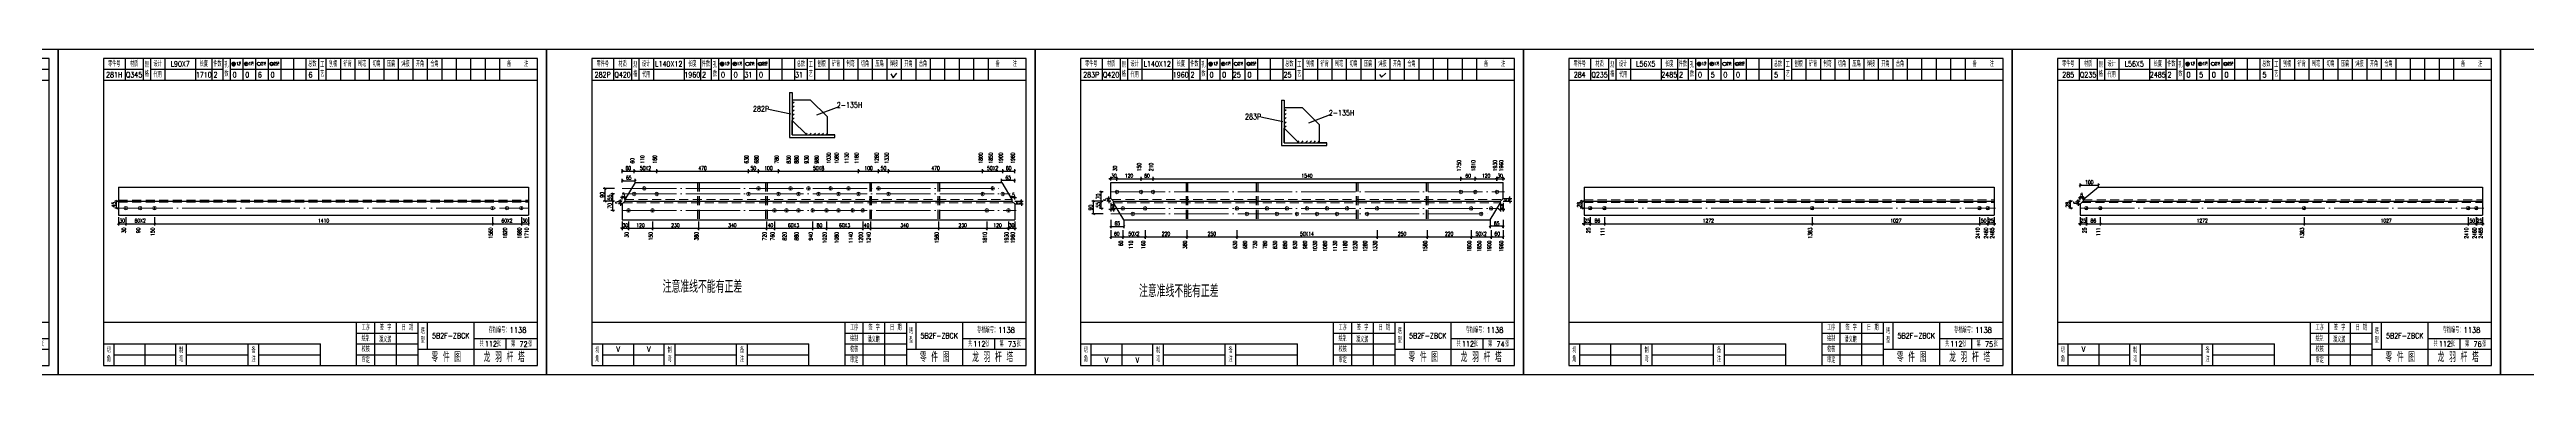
# Model space of a CAD drawing. Header units: millimetres. Extents: x 0 to 30240, y -10896 to -1348.
# Drawn here: x 19165 to 20534, y -2069 to -1889 of the extents above; entities that cross this region are included whole.
import ezdxf
from ezdxf.enums import TextEntityAlignment as Align

# ---------------------------------------------------------------- set-up
doc = ezdxf.new("R2010")
doc.units = ezdxf.units.MM
doc.header["$LTSCALE"] = 20
doc.header["$PDMODE"] = 1
doc.linetypes.add('DASHDOT2X', pattern=[1.75, 1.5, -0.125, 0, -0.125])
doc.linetypes.add('HIDDEN', pattern=[0.375, 0.25, -0.125])
for name, color, linetype, lineweight in [('1', 7, 'Continuous', 25), ('11', 3, 'Continuous', 13), ('2', 1, 'HIDDEN', 13), ('5', 1, 'Continuous', 13), ('7', 2, 'DASHDOT2X', 13)]:
    doc.layers.add(name, color=color, linetype=linetype, lineweight=lineweight)
doc.styles.get("Standard").update_dxf_attribs({"font": 'simplex', "width": 0.7, "bigfont": 'gbhzfs.shx'})
doc.styles.add('SYMBOL_TXT', font='txt.shx', dxfattribs={"width": 0.6})
doc.styles.add('TITLE_TXT', font='simplex.shx', dxfattribs={"width": 0.75, "height": 2.5, "bigfont": 'gbhzfs.shx'})
doc.dimstyles.get("Standard").update_dxf_attribs({"dimtxt": 2.1, "dimasz": 1, "dimexe": 1.05, "dimexo": 0, "dimgap": 0.63, "dimtad": 1, "dimzin": 0, "dimdsep": 46, "dimtxsty": 'standard', "dimblk": 'OBLIQUE', "dimblk1": 'OBLIQUE', "dimblk2": 'OBLIQUE', "dimcen": 0.09, "dimadec": 0, "dimazin": 0, "dimtfac": 1, "dimtdec": 1, "dimtix": 1, "dimtmove": 0, "dimatfit": 3, "dimfxl": 0, "dimtolj": 1, "dimtzin": 0, "dimarcsym": 0})
pattern_1 = [(0, (-3, 0), (0, 0.0125), [])]

# ---------------------------------------------------------------- blocks, each defined once
blk = doc.blocks.new('M12_HOLE')
h = blk.add_hatch()
h.set_pattern_fill('LINE', scale=0.1, style=0)
h.set_pattern_definition(pattern_1)
h.paths.add_polyline_path([(-5, 0, 1), (-1, 0, 1)])
at = {"color": 7}
blk.add_circle((-3, 0), 2, dxfattribs=at)
at = {"color": 7, "attachment_point": 1, "style": 'SYMBOL_TXT'}
for s, insert, char_height, width in [('13\\f??|b0|i0|c0|p54;.', (-0.1, 2.1), 3.5, 5.707), ('5', (3.7, 2.3), 1.8, 2.931)]:
    blk.add_mtext(s, dxfattribs=dict(at, insert=insert, char_height=char_height, width=width))
blk = doc.blocks.new('M16_HOLE')
h = blk.add_hatch()
h.set_pattern_fill('LINE', scale=0.1, style=0)
h.set_pattern_definition(pattern_1)
h.paths.add_polyline_path([(-1.6, 1.4, 0.668179), (-5, 0, 0.198912), (-4.4, -1.4)])
at = {"color": 7}
blk.add_circle((-3, 0), 2, dxfattribs=at)
at = {"color": 7, "attachment_point": 1, "style": 'SYMBOL_TXT'}
for s, insert, char_height, width in [('17.', (-0.4, 2.1), 3.5, 6.316), ('5', (3.6, 2.3), 1.8, 1.822)]:
    blk.add_mtext(s, dxfattribs=dict(at, insert=insert, char_height=char_height, width=width))
blk = doc.blocks.new('M20_HOLE')
at = {"color": 7}
blk.add_circle((-3, 0), 2, dxfattribs=at)
at = {"color": 7, "attachment_point": 1, "style": 'SYMBOL_TXT'}
for s, insert, char_height, width in [('21.', (-0.7, 2), 3.5, 6.074), ('5', (3.3, 2), 1.8, 1.458)]:
    blk.add_mtext(s, dxfattribs=dict(at, insert=insert, char_height=char_height, width=width))
blk = doc.blocks.new('M24_HOLE')
at = {"color": 7}
for radius in [2, 1.5]:
    blk.add_circle((-3, 0), radius, dxfattribs=at)
at = {"color": 7, "attachment_point": 1, "style": 'SYMBOL_TXT'}
for s, insert, char_height, width in [('25.', (-0.7, 2.1), 3.5, 2.429), ('5', (3.9, 2.3), 1.8, 1.944)]:
    blk.add_mtext(s, dxfattribs=dict(at, insert=insert, char_height=char_height, width=width))
blk = doc.blocks.new('JgCard')
for p, q in [((270, 180), (0, 180)), ((0, 180), (0, 0)), ((270, 0), (270, 180)), ((265, 175), (25, 175)), ((25, 175), (25, 5)), ((25, 169), (47, 169)), ((37, 175), (37, 163)), ((47, 175), (47, 163)), ((51, 175), (51, 163)), ((51, 169), (91, 169)), ((59, 175), (59, 163)), ((76, 175), (76, 163)), ((85, 175), (85, 163)), ((91, 175), (91, 163)), ((95, 175), (95, 163)), ((95, 169), (144, 169)), ((102, 175), (102, 163)), ((109, 175), (109, 163)), ((116, 175), (116, 163)), ((123, 175), (123, 163)), ((130, 175), (130, 163)), ((137, 175), (137, 163)), ((144, 175), (144, 163)), ((148, 175), (148, 163)), ((148, 169), (265, 169)), ((156, 175), (156, 163)), ((164, 175), (164, 163)), ((172, 175), (172, 163)), ((180, 175), (180, 163)), ((188, 175), (188, 163)), ((196, 175), (196, 163)), ((204, 175), (204, 163)), ((212, 175), (212, 163)), ((220, 175), (220, 163)), ((228, 175), (228, 163)), ((236, 175), (236, 163)), ((244, 175), (244, 163)), ((265, 5), (265, 175)), ((25, 163), (265, 163)), ((25, 29), (265, 29)), ((165, 5), (165, 29)), ((175, 5), (175, 29)), ((187, 5), (187, 29)), ((199, 5), (199, 29)), ((204, 29), (204, 14)), ((230, 5), (230, 29)), ((25, 17), (145, 17)), ((31, 5), (31, 17)), ((48, 17), (48, 5)), ((65, 5), (65, 17)), ((71, 5), (71, 17)), ((105, 5), (105, 17)), ((111, 5), (111, 17)), ((145, 5), (145, 17)), ((165, 23), (199, 23)), ((165, 17), (199, 17)), ((199, 14), (265, 14)), ((230, 20), (265, 20)), ((247.5, 20), (247.5, 14)), ((0, 0), (270, 0)), ((25, 5), (265, 5)), ((31, 11), (65, 11)), ((71, 11), (105, 11)), ((111, 11), (145, 11)), ((165, 11), (199, 11))]:
    blk.add_line(p, q)
blk.add_lwpolyline([(96, 172, -1), (98, 172, -1)], format="xyb", close=True)
blk.add_point((145, 96))
at = {"xscale": 0.5, "yscale": 0.5, "zscale": 0.5}
for name, p in [('M12_HOLE', (98.5, 172)), ('M16_HOLE', (105.5, 172)), ('M20_HOLE', (112.5, 172)), ('M24_HOLE', (119.5, 172))]:
    blk.add_blockref(name, p, dxfattribs=at)
at = {"style": 'TITLE_TXT', "width": 0.75}
for s, height, p in [('潘义鹏', 3, (177.4, 17.9)), ('存档编号：1138', 3.08, (238, 23.1)), ('龙 羽 杆 塔', 5, (235.2, 7))]:
    blk.add_text(s, height=height, dxfattribs=at).set_placement(p)
at = {"attachment_point": 5, "style": 'TITLE_TXT'}
for s, insert, char_height, width in [('零件号', (31, 172), 3, 15), ('材质', (42, 172), 3, 8), ('规格', (49, 169), 3, 4), ('设计', (55, 172), 3, 8), ('代用', (55, 166), 3, 8), ('长度', (80.5, 172), 3, 8), ('件数', (88, 172), 3, 6), ('孔数', (93, 169), 3, 4), ('总数', (140.5, 172), 3, 7), ('工\\P艺', (146, 169), 3, 4), ('刨根', (152, 172), 3, 8), ('铲背', (160, 172), 3, 8), ('制弯', (168, 172), 3, 8), ('切角', (176, 172), 3, 8), ('压扁', (184, 172), 3, 8), ('焊接', (192, 172), 3, 8), ('开角', (200, 172), 3, 8), ('合角', (208, 172), 3, 8), ('备    注', (254, 172), 3, 22), ('工序', (170, 26), 3, 10), ('签 字', (181, 26), 3, 12), ('日 期', (193, 26), 3, 12), ('切\\P角', (28, 11), 3, 6), ('制\\P弯', (68, 11), 3, 6), ('备\\P注', (108, 11), 3, 6), ('绘制', (170, 20), 3, 10), ('校核', (170, 14), 3, 10), ('塔\\P型', (201.5, 21.5), 3, 5), ('共    张', (238.8, 17), 3, 17.5), ('第    张', (256.2, 17), 3, 17.5), ('审定', (170, 8), 3, 10), ('零 件 图', (214.5, 9.5), 5, 31)]:
    blk.add_mtext(s, dxfattribs=dict(at, insert=insert, char_height=char_height, width=width))
blk = doc.blocks.new('M20')
for p, q in [((-0.5, 0), (0.5, 0)), ((0, -0.5), (0, 0.5))]:
    blk.add_line(p, q)
blk.add_circle((0, 0), 1)
blk = doc.blocks.new('_Oblique')
at = {"color": 0, "linetype": 'ByBlock', "lineweight": -2}
blk.add_line((-0.5, -0.5), (0.5, 0.5), dxfattribs=at)
blk = doc.blocks.new('*D1740')
at = {"layer": '11', "color": 0, "lineweight": -2}
for p, q in [((19481.8, -1984.3), (19481.8, -1989)), ((19485.2, -1984.3), (19485.2, -1989)), ((19481.8, -1988), (19480.8, -1988)), ((19481.8, -1988), (19485.2, -1988)), ((19485.2, -1988), (19486.2, -1988))]:
    blk.add_line(p, q, dxfattribs=at)
at = {"layer": 'Defpoints', "color": 0}
for p in [(19481.8, -1984.3), (19485.2, -1984.3), (19485.2, -1988)]:
    blk.add_point(p, dxfattribs=at)
at = {"layer": '11', "color": 0, "lineweight": -2}
blk.add_blockref('_Oblique', (19481.8, -1988), dxfattribs=at)
at = {"layer": '11', "color": 0, "lineweight": -2, "rotation": 180}
blk.add_blockref('_Oblique', (19485.2, -1988), dxfattribs=at)
at = {"layer": '11', "color": 0, "insert": (19483.5, -1986.3), "char_height": 2.1, "attachment_point": 5}
blk.add_mtext('\\A1;30', dxfattribs=at)
blk = doc.blocks.new('*D1752')
at = {"layer": '11', "color": 0, "lineweight": -2}
for p, q in [((19695.3, -1984.3), (19695.3, -1989)), ((19698.7, -1984.3), (19698.7, -1989)), ((19695.3, -1988), (19694.3, -1988)), ((19695.3, -1988), (19698.7, -1988)), ((19698.7, -1988), (19699.7, -1988))]:
    blk.add_line(p, q, dxfattribs=at)
at = {"layer": 'Defpoints', "color": 0}
for p in [(19695.3, -1984.3), (19698.7, -1984.3), (19698.7, -1988)]:
    blk.add_point(p, dxfattribs=at)
at = {"layer": '11', "color": 0, "lineweight": -2}
blk.add_blockref('_Oblique', (19695.3, -1988), dxfattribs=at)
at = {"layer": '11', "color": 0, "lineweight": -2, "rotation": 180}
blk.add_blockref('_Oblique', (19698.7, -1988), dxfattribs=at)
at = {"layer": '11', "color": 0, "insert": (19697, -1986.3), "char_height": 2.1, "attachment_point": 5}
blk.add_mtext('\\A1;30', dxfattribs=at)
blk = doc.blocks.new('*D1765')
at = {"layer": '11', "color": 0, "lineweight": -2}
for p, q in [((19481.8, -1971), (19480.8, -1971)), ((19481.8, -1972.1), (19481.8, -1970)), ((19481.8, -1971), (19483.3, -1971)), ((19483.3, -1972.1), (19483.3, -1970)), ((19483.3, -1971), (19484.3, -1971))]:
    blk.add_line(p, q, dxfattribs=at)
at = {"layer": 'Defpoints', "color": 0}
for p in [(19483.3, -1971), (19481.8, -1972.1), (19483.3, -1972.1)]:
    blk.add_point(p, dxfattribs=at)
at = {"layer": '11', "color": 0, "lineweight": -2}
blk.add_blockref('_Oblique', (19481.8, -1971), dxfattribs=at)
at = {"layer": '11', "color": 0, "lineweight": -2, "rotation": 180}
blk.add_blockref('_Oblique', (19483.3, -1971), dxfattribs=at)
at = {"layer": '11', "color": 0, "insert": (19482.5, -1969.4), "char_height": 2.1, "attachment_point": 5}
blk.add_mtext('\\A1;5', dxfattribs=at)
blk = doc.blocks.new('*D1766')
at = {"layer": '11', "color": 0, "lineweight": -2}
for p, q in [((19481.8, -1973), (19479.7, -1973)), ((19481.8, -1974.5), (19479.7, -1974.5)), ((19480.8, -1973), (19480.8, -1972)), ((19480.8, -1973), (19480.8, -1974.5)), ((19480.8, -1974.5), (19480.8, -1975.5))]:
    blk.add_line(p, q, dxfattribs=at)
at = {"layer": 'Defpoints', "color": 0}
for p in [(19480.8, -1974.5), (19481.8, -1973), (19481.8, -1974.5)]:
    blk.add_point(p, dxfattribs=at)
at = {"layer": '11', "color": 0, "lineweight": -2}
for p, rotation in [((19480.8, -1973), 270), ((19480.8, -1974.5), 90)]:
    blk.add_blockref('_Oblique', p, dxfattribs=dict(at, rotation=rotation))
at = {"layer": '11', "color": 0, "insert": (19479.1, -1973.7), "char_height": 2.1, "attachment_point": 5, "rotation": 90}
blk.add_mtext('\\A1;5', dxfattribs=at)
blk = doc.blocks.new('*D1767')
at = {"layer": '11', "color": 0, "lineweight": -2}
for p, q in [((19691.5, -1962.7), (19691.5, -1960.6)), ((19698.7, -1961.6), (19691.5, -1961.6)), ((19698.7, -1962.7), (19698.7, -1960.6))]:
    blk.add_line(p, q, dxfattribs=at)
at = {"layer": 'Defpoints', "color": 0}
for p in [(19691.5, -1961.6), (19691.5, -1962.7), (19698.7, -1962.7)]:
    blk.add_point(p, dxfattribs=at)
at = {"layer": '11', "color": 0, "lineweight": -2, "rotation": 180}
blk.add_blockref('_Oblique', (19691.5, -1961.6), dxfattribs=at)
at = {"layer": '11', "color": 0, "lineweight": -2}
blk.add_blockref('_Oblique', (19698.7, -1961.6), dxfattribs=at)
at = {"layer": '11', "color": 0, "insert": (19695.1, -1959.9), "char_height": 2.1, "attachment_point": 5}
blk.add_mtext('\\A1;65', dxfattribs=at)
blk = doc.blocks.new('*D1768')
at = {"layer": '11', "color": 0, "lineweight": -2}
for p, q in [((19697.2, -1971), (19696.2, -1971)), ((19697.2, -1972.1), (19697.2, -1970)), ((19698.7, -1971), (19697.2, -1971)), ((19698.7, -1972.1), (19698.7, -1970)), ((19698.7, -1971), (19699.7, -1971))]:
    blk.add_line(p, q, dxfattribs=at)
at = {"layer": 'Defpoints', "color": 0}
for p in [(19697.2, -1971), (19697.2, -1972.1), (19698.7, -1972.1)]:
    blk.add_point(p, dxfattribs=at)
at = {"layer": '11', "color": 0, "lineweight": -2}
blk.add_blockref('_Oblique', (19697.2, -1971), dxfattribs=at)
at = {"layer": '11', "color": 0, "lineweight": -2, "rotation": 180}
blk.add_blockref('_Oblique', (19698.7, -1971), dxfattribs=at)
at = {"layer": '11', "color": 0, "insert": (19698, -1969.4), "char_height": 2.1, "attachment_point": 5}
blk.add_mtext('\\A1;5', dxfattribs=at)
blk = doc.blocks.new('*D1769')
at = {"layer": '11', "color": 0, "lineweight": -2}
for p, q in [((19698.7, -1973), (19703.4, -1973)), ((19698.7, -1974.5), (19703.4, -1974.5)), ((19702.4, -1973), (19702.4, -1972)), ((19702.4, -1973), (19702.4, -1974.5)), ((19702.4, -1974.5), (19702.4, -1975.5))]:
    blk.add_line(p, q, dxfattribs=at)
at = {"layer": 'Defpoints', "color": 0}
for p in [(19698.7, -1973), (19698.7, -1974.5), (19702.4, -1974.5)]:
    blk.add_point(p, dxfattribs=at)
at = {"layer": '11', "color": 0, "lineweight": -2}
for p, rotation in [((19702.4, -1973), 270), ((19702.4, -1974.5), 90)]:
    blk.add_blockref('_Oblique', p, dxfattribs=dict(at, rotation=rotation))
at = {"layer": '11', "color": 0, "insert": (19700.7, -1973.7), "char_height": 2.1, "attachment_point": 5, "rotation": 90}
blk.add_mtext('\\A1;5', dxfattribs=at)
blk = doc.blocks.new('*D1782')
at = {"layer": '11', "color": 0, "lineweight": -2}
for p, q in [((19751.8, -1960.6), (19750.8, -1960.6)), ((19751.8, -1961.6), (19751.8, -1959.5)), ((19751.8, -1960.6), (19755.2, -1960.6)), ((19755.2, -1961.6), (19755.2, -1959.5)), ((19755.2, -1960.6), (19756.2, -1960.6))]:
    blk.add_line(p, q, dxfattribs=at)
at = {"layer": 'Defpoints', "color": 0}
for p in [(19751.8, -1961.6), (19755.2, -1960.6), (19755.2, -1961.6)]:
    blk.add_point(p, dxfattribs=at)
at = {"layer": '11', "color": 0, "lineweight": -2}
blk.add_blockref('_Oblique', (19751.8, -1960.6), dxfattribs=at)
at = {"layer": '11', "color": 0, "lineweight": -2, "rotation": 180}
blk.add_blockref('_Oblique', (19755.2, -1960.6), dxfattribs=at)
at = {"layer": '11', "color": 0, "insert": (19753.5, -1958.9), "char_height": 2.1, "attachment_point": 5}
blk.add_mtext('\\A1;30', dxfattribs=at)
blk = doc.blocks.new('*D1788')
at = {"layer": '11', "color": 0, "lineweight": -2}
for p, q in [((19965.3, -1960.6), (19964.3, -1960.6)), ((19965.3, -1961.6), (19965.3, -1959.5)), ((19965.3, -1960.6), (19968.7, -1960.6)), ((19968.7, -1961.6), (19968.7, -1959.5)), ((19968.7, -1960.6), (19969.7, -1960.6))]:
    blk.add_line(p, q, dxfattribs=at)
at = {"layer": 'Defpoints', "color": 0}
for p in [(19965.3, -1961.6), (19968.7, -1960.6), (19968.7, -1961.6)]:
    blk.add_point(p, dxfattribs=at)
at = {"layer": '11', "color": 0, "lineweight": -2}
blk.add_blockref('_Oblique', (19965.3, -1960.6), dxfattribs=at)
at = {"layer": '11', "color": 0, "lineweight": -2, "rotation": 180}
blk.add_blockref('_Oblique', (19968.7, -1960.6), dxfattribs=at)
at = {"layer": '11', "color": 0, "insert": (19967, -1958.9), "char_height": 2.1, "attachment_point": 5}
blk.add_mtext('\\A1;30', dxfattribs=at)
blk = doc.blocks.new('*D1790')
at = {"layer": '11', "color": 0, "lineweight": -2}
for p, q in [((19751.8, -1977.5), (19750.8, -1977.5)), ((19751.8, -1973.8), (19751.8, -1978.6)), ((19751.8, -1977.5), (19753.3, -1977.5)), ((19753.3, -1973.8), (19753.3, -1978.6)), ((19753.3, -1977.5), (19754.3, -1977.5))]:
    blk.add_line(p, q, dxfattribs=at)
at = {"layer": 'Defpoints', "color": 0}
for p in [(19751.8, -1973.8), (19753.3, -1973.8), (19753.3, -1977.5)]:
    blk.add_point(p, dxfattribs=at)
at = {"layer": '11', "color": 0, "lineweight": -2}
blk.add_blockref('_Oblique', (19751.8, -1977.5), dxfattribs=at)
at = {"layer": '11', "color": 0, "lineweight": -2, "rotation": 180}
blk.add_blockref('_Oblique', (19753.3, -1977.5), dxfattribs=at)
at = {"layer": '11', "color": 0, "insert": (19752.5, -1975.8), "char_height": 2.1, "attachment_point": 5}
blk.add_mtext('\\A1;5', dxfattribs=at)
blk = doc.blocks.new('*D1791')
at = {"layer": '11', "color": 0, "lineweight": -2}
for p, q in [((19750.8, -1971.4), (19750.8, -1970.4)), ((19751.8, -1971.4), (19749.7, -1971.4)), ((19751.8, -1973), (19749.7, -1973)), ((19750.8, -1973), (19750.8, -1971.4)), ((19750.8, -1973), (19750.8, -1974))]:
    blk.add_line(p, q, dxfattribs=at)
at = {"layer": 'Defpoints', "color": 0}
for p in [(19750.8, -1971.4), (19751.8, -1971.4), (19751.8, -1973)]:
    blk.add_point(p, dxfattribs=at)
at = {"layer": '11', "color": 0, "lineweight": -2}
for p, rotation in [((19750.8, -1971.4), 270), ((19750.8, -1973), 90)]:
    blk.add_blockref('_Oblique', p, dxfattribs=dict(at, rotation=rotation))
at = {"layer": '11', "color": 0, "insert": (19749.1, -1972.2), "char_height": 2.1, "attachment_point": 5, "rotation": 90}
blk.add_mtext('\\A1;5', dxfattribs=at)
blk = doc.blocks.new('*D1792')
at = {"layer": '11', "color": 0, "lineweight": -2}
for p, q in [((19961.5, -1983.3), (19961.5, -1988)), ((19968.7, -1983.3), (19968.7, -1988)), ((19968.7, -1986.9), (19961.5, -1986.9))]:
    blk.add_line(p, q, dxfattribs=at)
at = {"layer": 'Defpoints', "color": 0}
for p in [(19961.5, -1983.3), (19968.7, -1983.3), (19961.5, -1986.9)]:
    blk.add_point(p, dxfattribs=at)
at = {"layer": '11', "color": 0, "lineweight": -2, "rotation": 180}
blk.add_blockref('_Oblique', (19961.5, -1986.9), dxfattribs=at)
at = {"layer": '11', "color": 0, "lineweight": -2}
blk.add_blockref('_Oblique', (19968.7, -1986.9), dxfattribs=at)
at = {"layer": '11', "color": 0, "insert": (19965.1, -1985.3), "char_height": 2.1, "attachment_point": 5}
blk.add_mtext('\\A1;65', dxfattribs=at)
blk = doc.blocks.new('*D1793')
at = {"layer": '11', "color": 0, "lineweight": -2}
for p, q in [((19967.2, -1977.5), (19966.2, -1977.5)), ((19967.2, -1973.8), (19967.2, -1978.6)), ((19968.7, -1977.5), (19967.2, -1977.5)), ((19968.7, -1973.8), (19968.7, -1978.6)), ((19968.7, -1977.5), (19969.7, -1977.5))]:
    blk.add_line(p, q, dxfattribs=at)
at = {"layer": 'Defpoints', "color": 0}
for p in [(19967.2, -1973.8), (19967.2, -1977.5), (19968.7, -1973.8)]:
    blk.add_point(p, dxfattribs=at)
at = {"layer": '11', "color": 0, "lineweight": -2}
blk.add_blockref('_Oblique', (19967.2, -1977.5), dxfattribs=at)
at = {"layer": '11', "color": 0, "lineweight": -2, "rotation": 180}
blk.add_blockref('_Oblique', (19968.7, -1977.5), dxfattribs=at)
at = {"layer": '11', "color": 0, "insert": (19968, -1975.8), "char_height": 2.1, "attachment_point": 5}
blk.add_mtext('\\A1;5', dxfattribs=at)
blk = doc.blocks.new('*D1794')
at = {"layer": '11', "color": 0, "lineweight": -2}
for p, q in [((19972.4, -1971.4), (19972.4, -1970.4)), ((19968.7, -1971.4), (19973.4, -1971.4)), ((19968.7, -1973), (19973.4, -1973)), ((19972.4, -1973), (19972.4, -1971.4)), ((19972.4, -1973), (19972.4, -1974))]:
    blk.add_line(p, q, dxfattribs=at)
at = {"layer": 'Defpoints', "color": 0}
for p in [(19968.7, -1971.4), (19968.7, -1973), (19972.4, -1971.4)]:
    blk.add_point(p, dxfattribs=at)
at = {"layer": '11', "color": 0, "lineweight": -2}
for p, rotation in [((19972.4, -1971.4), 270), ((19972.4, -1973), 90)]:
    blk.add_blockref('_Oblique', p, dxfattribs=dict(at, rotation=rotation))
at = {"layer": '11', "color": 0, "insert": (19970.7, -1972.2), "char_height": 2.1, "attachment_point": 5, "rotation": 90}
blk.add_mtext('\\A1;5', dxfattribs=at)
blk = doc.blocks.new('M16')
for p, q in [((-0.7, -0.7), (0.7, 0.7)), ((-0.4, 0), (0.4, 0)), ((0, 0.4), (0, -0.4))]:
    blk.add_line(p, q)
blk.add_circle((0, 0), 1)
for radius in [0.8, 0.6, 0.4, 0.2]:
    blk.add_arc((0, 0), radius, 225, 45)
blk = doc.blocks.new('*D1798')
at = {"layer": '11', "color": 0, "lineweight": -2}
for p, q in [((20013.4, -1981.8), (20013.4, -1986.5)), ((20016.8, -1981.8), (20016.8, -1986.5)), ((20013.4, -1985.5), (20012.4, -1985.5)), ((20013.4, -1985.5), (20016.8, -1985.5)), ((20016.8, -1985.5), (20017.8, -1985.5))]:
    blk.add_line(p, q, dxfattribs=at)
at = {"layer": 'Defpoints', "color": 0}
for p in [(20013.4, -1981.8), (20016.8, -1981.8), (20016.8, -1985.5)]:
    blk.add_point(p, dxfattribs=at)
at = {"layer": '11', "color": 0, "lineweight": -2}
blk.add_blockref('_Oblique', (20013.4, -1985.5), dxfattribs=at)
at = {"layer": '11', "color": 0, "lineweight": -2, "rotation": 180}
blk.add_blockref('_Oblique', (20016.8, -1985.5), dxfattribs=at)
at = {"layer": '11', "color": 0, "insert": (20015.1, -1983.8), "char_height": 2.1, "attachment_point": 5}
blk.add_mtext('\\A1;25', dxfattribs=at)
blk = doc.blocks.new('*D1803')
at = {"layer": '11', "color": 0, "lineweight": -2}
for p, q in [((20236.6, -1981.8), (20236.6, -1986.5)), ((20240, -1981.8), (20240, -1986.5)), ((20236.6, -1985.5), (20235.6, -1985.5)), ((20236.6, -1985.5), (20240, -1985.5)), ((20240, -1985.5), (20241, -1985.5))]:
    blk.add_line(p, q, dxfattribs=at)
at = {"layer": 'Defpoints', "color": 0}
for p in [(20236.6, -1981.8), (20240, -1981.8), (20240, -1985.5)]:
    blk.add_point(p, dxfattribs=at)
at = {"layer": '11', "color": 0, "lineweight": -2}
blk.add_blockref('_Oblique', (20236.6, -1985.5), dxfattribs=at)
at = {"layer": '11', "color": 0, "lineweight": -2, "rotation": 180}
blk.add_blockref('_Oblique', (20240, -1985.5), dxfattribs=at)
at = {"layer": '11', "color": 0, "insert": (20238.3, -1983.8), "char_height": 2.1, "attachment_point": 5}
blk.add_mtext('\\A1;25', dxfattribs=at)
blk = doc.blocks.new('*D1805')
at = {"layer": '11', "color": 0, "lineweight": -2}
for p, q in [((20287.6, -1981.8), (20287.6, -1986.5)), ((20291, -1981.8), (20291, -1986.5)), ((20287.6, -1985.5), (20286.6, -1985.5)), ((20287.6, -1985.5), (20291, -1985.5)), ((20291, -1985.5), (20292, -1985.5))]:
    blk.add_line(p, q, dxfattribs=at)
at = {"layer": 'Defpoints', "color": 0}
for p in [(20287.6, -1981.8), (20291, -1981.8), (20291, -1985.5)]:
    blk.add_point(p, dxfattribs=at)
at = {"layer": '11', "color": 0, "lineweight": -2}
blk.add_blockref('_Oblique', (20287.6, -1985.5), dxfattribs=at)
at = {"layer": '11', "color": 0, "lineweight": -2, "rotation": 180}
blk.add_blockref('_Oblique', (20291, -1985.5), dxfattribs=at)
at = {"layer": '11', "color": 0, "insert": (20289.3, -1983.8), "char_height": 2.1, "attachment_point": 5}
blk.add_mtext('\\A1;25', dxfattribs=at)
blk = doc.blocks.new('*D1810')
at = {"layer": '11', "color": 0, "lineweight": -2}
for p, q in [((20506.6, -1981.8), (20506.6, -1986.5)), ((20510, -1981.8), (20510, -1986.5)), ((20506.6, -1985.5), (20505.6, -1985.5)), ((20506.6, -1985.5), (20510, -1985.5)), ((20510, -1985.5), (20511, -1985.5))]:
    blk.add_line(p, q, dxfattribs=at)
at = {"layer": 'Defpoints', "color": 0}
for p in [(20506.6, -1981.8), (20510, -1981.8), (20510, -1985.5)]:
    blk.add_point(p, dxfattribs=at)
at = {"layer": '11', "color": 0, "lineweight": -2}
blk.add_blockref('_Oblique', (20506.6, -1985.5), dxfattribs=at)
at = {"layer": '11', "color": 0, "lineweight": -2, "rotation": 180}
blk.add_blockref('_Oblique', (20510, -1985.5), dxfattribs=at)
at = {"layer": '11', "color": 0, "insert": (20508.3, -1983.8), "char_height": 2.1, "attachment_point": 5}
blk.add_mtext('\\A1;25', dxfattribs=at)
blk = doc.blocks.new('*D1812')
at = {"layer": '11', "color": 0, "lineweight": -2}
for p, q in [((20287.6, -1971.2), (20286.6, -1971.2)), ((20287.6, -1972.3), (20287.6, -1970.2)), ((20287.6, -1971.2), (20289.3, -1971.2)), ((20289.3, -1972.3), (20289.3, -1970.2)), ((20289.3, -1971.2), (20290.3, -1971.2))]:
    blk.add_line(p, q, dxfattribs=at)
at = {"layer": 'Defpoints', "color": 0}
for p in [(20289.3, -1971.2), (20287.6, -1972.3), (20289.3, -1972.3)]:
    blk.add_point(p, dxfattribs=at)
at = {"layer": '11', "color": 0, "lineweight": -2}
blk.add_blockref('_Oblique', (20287.6, -1971.2), dxfattribs=at)
at = {"layer": '11', "color": 0, "lineweight": -2, "rotation": 180}
blk.add_blockref('_Oblique', (20289.3, -1971.2), dxfattribs=at)
at = {"layer": '11', "color": 0, "insert": (20288.4, -1969.5), "char_height": 2.1, "attachment_point": 5}
blk.add_mtext('\\A1;6', dxfattribs=at)
blk = doc.blocks.new('*D1813')
at = {"layer": '11', "color": 0, "lineweight": -2}
for p, q in [((20287.6, -1973), (20285.5, -1973)), ((20287.6, -1974.6), (20285.5, -1974.6)), ((20286.5, -1973), (20286.5, -1972)), ((20286.5, -1973), (20286.5, -1974.6)), ((20286.5, -1974.6), (20286.5, -1975.6))]:
    blk.add_line(p, q, dxfattribs=at)
at = {"layer": 'Defpoints', "color": 0}
for p in [(20286.5, -1974.6), (20287.6, -1973), (20287.6, -1974.6)]:
    blk.add_point(p, dxfattribs=at)
at = {"layer": '11', "color": 0, "lineweight": -2}
for p, rotation in [((20286.5, -1973), 270), ((20286.5, -1974.6), 90)]:
    blk.add_blockref('_Oblique', p, dxfattribs=dict(at, rotation=rotation))
at = {"layer": '11', "color": 0, "insert": (20284.9, -1973.8), "char_height": 2.1, "attachment_point": 5, "rotation": 90}
blk.add_mtext('\\A1;6', dxfattribs=at)

msp = doc.modelspace()

# ---------------------------------------------------------------- linework, layer by layer
at = {"layer": '1'}
for p, q in [((19630.191, -1902.521), (19631.579, -1904.616)), ((19631.579, -1904.616), (19633.583, -1902.028)), ((19900.378, -1902.769), (19901.522, -1904.379)), ((19901.522, -1904.379), (19903.791, -1902.176)), ((19574.227, -1912.779), (19574.227, -1937.779)), ((19574.227, -1912.779), (19575.727, -1912.779)), ((19575.727, -1912.779), (19575.727, -1936.279)), ((19575.727, -1912.779), (19575.727, -1916.779)), ((19575.041, -1924.73), (19562.717, -1922.125)), ((19575.727, -1916.779), (19585.727, -1916.779)), ((19575.727, -1918.889), (19576.727, -1917.889)), ((19575.727, -1921.134), (19576.727, -1920.134)), ((19575.727, -1923.379), (19576.727, -1922.379)), ((19575.727, -1925.624), (19576.727, -1924.624)), ((19575.727, -1927.869), (19576.727, -1926.869)), ((19575.727, -1936.279), (19575.727, -1928.279)), ((19583.727, -1936.279), (19575.727, -1928.279)), ((19595.227, -1926.279), (19585.727, -1916.779)), ((19589.3, -1925.211), (19601.754, -1920.491)), ((19595.227, -1936.279), (19595.227, -1926.279)), ((19846.992, -1929.064), (19834.668, -1926.459)), ((19846.178, -1917.112), (19846.178, -1942.112)), ((19846.178, -1917.112), (19847.678, -1917.112)), ((19847.678, -1917.112), (19847.678, -1940.612)), ((19847.678, -1917.112), (19847.678, -1921.112)), ((19847.678, -1921.112), (19857.678, -1921.112)), ((19847.678, -1923.222), (19848.678, -1922.222)), ((19847.678, -1925.467), (19848.678, -1924.467)), ((19847.678, -1927.712), (19848.678, -1926.712)), ((19847.678, -1929.957), (19848.678, -1928.957)), ((19867.178, -1930.612), (19857.678, -1921.112)), ((19861.251, -1929.544), (19873.704, -1924.824)), ((19574.227, -1937.779), (19599.227, -1937.779)), ((19575.727, -1936.279), (19575.727, -1932.279)), ((19575.727, -1936.279), (19599.227, -1936.279)), ((19575.727, -1936.279), (19583.727, -1936.279)), ((19583.033, -1936.279), (19584.033, -1935.279)), ((19585.278, -1936.279), (19586.278, -1935.279)), ((19587.523, -1936.279), (19588.523, -1935.279)), ((19589.768, -1936.279), (19590.768, -1935.279)), ((19592.013, -1936.279), (19593.013, -1935.279)), ((19594.258, -1936.279), (19595.258, -1935.279)), ((19599.227, -1936.279), (19595.227, -1936.279)), ((19599.227, -1937.779), (19599.227, -1936.279)), ((19846.178, -1942.112), (19871.178, -1942.112)), ((19847.678, -1932.202), (19848.678, -1931.202)), ((19847.678, -1940.612), (19847.678, -1932.612)), ((19855.678, -1940.612), (19847.678, -1932.612)), ((19847.678, -1940.612), (19847.678, -1936.612)), ((19847.678, -1940.612), (19871.178, -1940.612)), ((19847.678, -1940.612), (19855.678, -1940.612)), ((19854.983, -1940.612), (19855.983, -1939.612)), ((19857.228, -1940.612), (19858.228, -1939.612)), ((19859.473, -1940.612), (19860.473, -1939.612)), ((19861.718, -1940.612), (19862.718, -1939.612)), ((19863.964, -1940.612), (19864.964, -1939.612)), ((19866.209, -1940.612), (19867.209, -1939.612)), ((19867.178, -1940.612), (19867.178, -1930.612)), ((19871.178, -1940.612), (19867.178, -1940.612)), ((19871.178, -1942.112), (19871.178, -1940.612)), ((19203.4, -1965.196), (19203.4, -1980.736)), ((19203.4, -1965.196), (19430, -1965.196)), ((19430, -1965.196), (19430, -1980.736)), ((19488.993, -1962.676), (19483.291, -1972.084)), ((19488.993, -1962.676), (19691.507, -1962.676)), ((19691.507, -1962.676), (19697.209, -1972.084)), ((19751.8, -1971.422), (19751.8, -1962.676)), ((19751.8, -1962.676), (19968.7, -1962.676)), ((19968.7, -1971.422), (19968.7, -1962.676)), ((20013.4, -1965.196), (20013.4, -1980.736)), ((20013.4, -1965.196), (20240, -1965.196)), ((20240, -1965.196), (20240, -1980.736)), ((20297.751, -1965.196), (20289.251, -1972.272)), ((20297.751, -1965.196), (20510, -1965.196)), ((20510, -1965.196), (20510, -1980.736)), ((19203.4, -1972.966), (19430, -1972.966)), ((19203.4, -1980.736), (19430, -1980.736)), ((19483.291, -1972.966), (19481.8, -1974.509)), ((19481.8, -1974.509), (19481.8, -1983.256)), ((19481.8, -1983.256), (19698.7, -1983.256)), ((19483.291, -1972.084), (19483.291, -1972.966)), ((19483.291, -1972.966), (19697.209, -1972.966)), ((19697.209, -1972.084), (19697.209, -1972.966)), ((19697.209, -1972.966), (19698.7, -1974.509)), ((19698.7, -1974.509), (19698.7, -1983.256)), ((19753.291, -1972.966), (19751.8, -1971.422)), ((19753.291, -1973.848), (19753.291, -1972.966)), ((19753.291, -1972.966), (19967.209, -1972.966)), ((19758.993, -1983.256), (19753.291, -1973.848)), ((19758.993, -1983.256), (19961.507, -1983.256)), ((19961.507, -1983.256), (19967.209, -1973.848)), ((19967.209, -1972.966), (19968.7, -1971.422)), ((19967.209, -1973.848), (19967.209, -1972.966)), ((20013.4, -1972.966), (20240, -1972.966)), ((20013.4, -1980.736), (20240, -1980.736)), ((20289.251, -1972.966), (20287.6, -1974.631)), ((20287.6, -1974.631), (20287.6, -1980.736)), ((20287.6, -1980.736), (20510, -1980.736)), ((20289.251, -1972.272), (20289.251, -1972.966)), ((20289.251, -1972.966), (20510, -1972.966))]:
    msp.add_line(p, q, dxfattribs=at)
at = {"layer": '1', "linetype": 'HIDDEN'}
for p, q in [((19523.433, -1962.676), (19523.433, -1983.256)), ((19524.295, -1962.676), (19524.295, -1983.256)), ((19561.035, -1962.676), (19561.035, -1983.256)), ((19561.92, -1962.676), (19561.92, -1983.256)), ((19618.588, -1962.676), (19618.588, -1983.256)), ((19619.465, -1962.676), (19619.465, -1983.256)), ((19656.205, -1962.676), (19656.205, -1983.256)), ((19657.091, -1962.676), (19657.091, -1983.256)), ((19793.412, -1962.676), (19793.412, -1983.256)), ((19794.295, -1962.676), (19794.295, -1983.256)), ((19832.142, -1962.676), (19832.142, -1983.256)), ((19833.027, -1962.676), (19833.027, -1983.256)), ((19887.473, -1962.676), (19887.473, -1983.256)), ((19888.358, -1962.676), (19888.358, -1983.256)), ((19926.205, -1962.676), (19926.205, -1983.256)), ((19927.088, -1962.676), (19927.088, -1983.256))]:
    msp.add_line(p, q, dxfattribs=at)
at = {"layer": '2'}
for p, q in [((19203.4, -1972.362), (19430, -1972.362)), ((19203.4, -1973.57), (19430, -1973.57)), ((19482.439, -1973.848), (19698.061, -1973.848)), ((19483.291, -1972.084), (19697.209, -1972.084)), ((19752.439, -1972.084), (19968.061, -1972.084)), ((19753.291, -1973.848), (19967.209, -1973.848)), ((20013.4, -1972.272), (20240, -1972.272)), ((20013.4, -1973.66), (20240, -1973.66)), ((20288.563, -1973.66), (20510, -1973.66)), ((20289.251, -1972.272), (20510, -1972.272))]:
    msp.add_line(p, q, dxfattribs=at)
at = {"layer": '7'}
for p, q in [((19481.8, -1965.923), (19690.727, -1965.923)), ((19481.8, -1968.923), (19696.26, -1968.923)), ((19751.8, -1967.821), (19969.46, -1967.821)), ((19203.4, -1976.851), (19430.225, -1976.851)), ((19481.8, -1978.111), (19699.46, -1978.111)), ((19751.8, -1977.008), (19966.26, -1977.008)), ((19751.8, -1980.008), (19960.727, -1980.008)), ((20013.4, -1976.851), (20240.76, -1976.851)), ((20287.6, -1976.851), (20510.76, -1976.851))]:
    msp.add_line(p, q, dxfattribs=at)

# ---------------------------------------------------------------- block references
at = {"layer": '1'}
for p in [(18900, -2068.966), (19170, -2068.966), (19440, -2068.966), (19710, -2068.966), (19980, -2068.966), (20250, -2068.966), (20520, -2068.966)]:
    msp.add_blockref('JgCard', p, dxfattribs=at)
at = {"layer": '5'}
for name, p in [('M20', (19488.44, -1968.923)), ('M20', (19493.973, -1965.923)), ('M20', (19500.82, -1968.923)), ('M20', (19551.518, -1968.923)), ('M20', (19557.051, -1965.923)), ('M20', (19568.204, -1968.923)), ('M20', (19574.844, -1965.923)), ('M20', (19579.184, -1968.923)), ('M20', (19584.717, -1965.923)), ('M20', (19590.25, -1968.923)), ('M20', (19596.977, -1965.923)), ('M20', (19601.316, -1968.923)), ('M20', (19606.849, -1965.923)), ('M20', (19612.383, -1968.923)), ('M20', (19623.449, -1965.923)), ('M20', (19628.982, -1968.923)), ('M20', (19680.994, -1968.923)), ('M20', (19686.527, -1965.923)), ('M20', (19692.06, -1968.923)), ('M20', (19755.24, -1967.821)), ('M20', (19768.52, -1967.821)), ('M20', (19775.159, -1967.821)), ('M20', (19945.341, -1967.821)), ('M20', (19953.294, -1967.821)), ('M20', (19965.26, -1967.821)), ('M20', (19207.375, -1976.851)), ('M20', (19215.326, -1976.851)), ('M20', (19223.277, -1976.851)), ('M20', (19410.123, -1976.851)), ('M20', (19418.074, -1976.851)), ('M20', (19426.025, -1976.851)), ('M20', (19485.24, -1978.111)), ('M20', (19498.52, -1978.111)), ('M20', (19565.904, -1978.111)), ('M20', (19572.544, -1978.111)), ('M20', (19579.184, -1978.111)), ('M20', (19587.017, -1978.111)), ('M20', (19594.677, -1978.111)), ('M20', (19601.316, -1978.111)), ('M20', (19609.149, -1978.111)), ('M20', (19614.683, -1978.111)), ('M20', (19683.294, -1978.111)), ('M20', (19695.26, -1978.111)), ('M20', (19758.44, -1977.008)), ('M20', (19763.973, -1980.008)), ('M20', (19770.82, -1977.008)), ('M20', (19821.518, -1977.008)), ('M20', (19827.051, -1980.008)), ('M20', (19838.117, -1977.008)), ('M20', (19843.651, -1980.008)), ('M20', (19849.184, -1977.008)), ('M20', (19854.717, -1980.008)), ('M20', (19860.25, -1977.008)), ('M20', (19865.783, -1980.008)), ('M20', (19871.316, -1977.008)), ('M20', (19876.849, -1980.008)), ('M20', (19882.383, -1977.008)), ('M20', (19893.449, -1980.008)), ('M20', (19898.982, -1977.008)), ('M20', (19950.994, -1977.008)), ('M20', (19956.527, -1980.008)), ('M20', (19962.06, -1977.008)), ('M16', (20016.84, -1976.851)), ('M16', (20024.681, -1976.851)), ('M16', (20139.491, -1976.851)), ('M16', (20232.001, -1976.851)), ('M16', (20236.56, -1976.851)), ('M16', (20291.04, -1976.851)), ('M16', (20298.735, -1976.851)), ('M16', (20411.353, -1976.851)), ('M16', (20502.086, -1976.851)), ('M16', (20506.56, -1976.851))]:
    msp.add_blockref(name, p, dxfattribs=at)

# ---------------------------------------------------------------- texts
at = {"style": 'TITLE_TXT', "width": 0.75}
for s, p in [('112', (19405.855, -2053.439)), ('72', (19425.003, -2053.654)), ('112', (19675.855, -2053.439)), ('73', (19695.003, -2053.654)), ('112', (19945.855, -2053.439)), ('74', (19965.003, -2053.654)), ('112', (20215.855, -2053.439)), ('75', (20235.003, -2053.654)), ('112', (20485.855, -2053.439)), ('76', (20505.003, -2053.654))]:
    msp.add_text(s, height=3, dxfattribs=at).set_placement(p)
at = {"layer": '1', "width": 0.7}
for s, height, p in [('281H', 3, (19201, -1902.966)), ('Q345', 3, (19212, -1902.966)), ('L90X7', 3, (19237.5, -1896.966)), ('1710', 3, (19250.5, -1902.966)), ('2', 3, (19257, -1902.966)), ('0', 3, (19267.5, -1902.966)), ('0', 3, (19274.5, -1902.966)), ('6', 3, (19281.5, -1902.966)), ('0', 3, (19288.5, -1902.966)), ('6', 3, (19309.5, -1902.966)), ('282P', 3, (19471, -1902.966)), ('Q420', 3, (19482, -1902.966)), ('L140X12', 3, (19507.5, -1896.966)), ('1960', 3, (19520.5, -1902.966)), ('2', 3, (19527, -1902.966)), ('0', 3, (19537.5, -1902.966)), ('0', 3, (19544.5, -1902.966)), ('31', 3, (19551.5, -1902.966)), ('0', 3, (19558.5, -1902.966)), ('31', 3, (19579.5, -1902.966)), ('283P', 3, (19741, -1902.966)), ('Q420', 3, (19752, -1902.966)), ('L140X12', 3, (19777.5, -1896.966)), ('1960', 3, (19790.5, -1902.966)), ('2', 3, (19797, -1902.966)), ('0', 3, (19807.5, -1902.966)), ('0', 3, (19814.5, -1902.966)), ('25', 3, (19821.5, -1902.966)), ('0', 3, (19828.5, -1902.966)), ('25', 3, (19849.5, -1902.966)), ('284', 3, (20011, -1902.966)), ('Q235', 3, (20022, -1902.966)), ('L56X5', 3, (20047.5, -1896.966)), ('2485', 3, (20060.5, -1902.966)), ('2', 3, (20067, -1902.966)), ('0', 3, (20077.5, -1902.966)), ('5', 3, (20084.5, -1902.966)), ('0', 3, (20091.5, -1902.966)), ('0', 3, (20098.5, -1902.966)), ('5', 3, (20119.5, -1902.966)), ('285', 3, (20281, -1902.966)), ('Q235', 3, (20292, -1902.966)), ('L56X5', 3, (20317.5, -1896.966)), ('2485', 3, (20330.5, -1902.966)), ('2', 3, (20337, -1902.966)), ('0', 3, (20347.5, -1902.966)), ('5', 3, (20354.5, -1902.966)), ('0', 3, (20361.5, -1902.966)), ('0', 3, (20368.5, -1902.966)), ('5', 3, (20389.5, -1902.966)), ('282P', 3, (19558.524, -1921.833)), ('2-135H', 3, (19607.425, -1919.709)), ('283P', 3, (19830.474, -1926.166)), ('2-135H', 3, (19879.376, -1924.043)), ('注意准线不能有正差', 6.9721, (19526.101, -2020.276)), ('注意准线不能有正差', 6.9721, (19789.421, -2022.671)), ('V', 3, (19479.5, -2054.966)), ('V', 3, (19496.5, -2054.966)), ('V', 3, (20289.5, -2054.966)), ('V', 3, (19749.5, -2060.966)), ('V', 3, (19766.5, -2060.966))]:
    msp.add_text(s, height=height, dxfattribs=at).set_placement(p, align=Align.MIDDLE_CENTER)
for s, p in [('60', (19488.44, -1952.176)), ('110', (19493.973, -1952.176)), ('160', (19500.82, -1952.176)), ('630', (19551.518, -1952.176)), ('680', (19557.051, -1952.176)), ('780', (19568.204, -1952.176)), ('830', (19574.844, -1952.176)), ('880', (19579.184, -1952.176)), ('930', (19584.717, -1952.176)), ('980', (19590.25, -1952.176)), ('1030', (19596.977, -1952.176)), ('1080', (19601.316, -1952.176)), ('1130', (19606.849, -1952.176)), ('1180', (19612.383, -1952.176)), ('1280', (19623.449, -1952.176)), ('1330', (19628.982, -1952.176)), ('1800', (19680.994, -1952.176)), ('1850', (19686.527, -1952.176)), ('1900', (19692.06, -1952.176)), ('1960', (19698.7, -1952.176)), ('30', (19755.246, -1956.376)), ('150', (19768.532, -1956.376)), ('210', (19775.165, -1956.376)), ('1750', (19945.336, -1956.376)), ('1810', (19953.283, -1956.376)), ('1930', (19965.254, -1956.376)), ('1960', (19968.7, -1956.376))]:
    msp.add_text(s, height=2.1, rotation=90, dxfattribs=at).set_placement(p)
for s, p in [('30', (19207.375, -1987.561)), ('90', (19215.326, -1987.561)), ('150', (19223.277, -1987.561)), ('1560', (19410.123, -1987.561)), ('1620', (19418.074, -1987.561)), ('1680', (19426.025, -1987.561)), ('1710', (19430, -1987.561)), ('30', (19485.246, -1990.081)), ('150', (19498.532, -1990.081)), ('380', (19523.852, -1990.081)), ('720', (19561.478, -1990.081)), ('760', (19565.904, -1990.081)), ('820', (19572.544, -1990.081)), ('880', (19579.184, -1990.081)), ('940', (19587.017, -1990.081)), ('1020', (19594.677, -1990.081)), ('1080', (19601.316, -1990.081)), ('1140', (19609.149, -1990.081)), ('1200', (19614.683, -1990.081)), ('1240', (19619.022, -1990.081)), ('1580', (19656.648, -1990.081)), ('1810', (19683.283, -1990.081)), ('1930', (19695.254, -1990.081)), ('1960', (19698.7, -1990.081)), ('60', (19758.44, -1994.806)), ('110', (19763.973, -1994.806)), ('160', (19770.82, -1994.806)), ('380', (19793.852, -1994.806)), ('630', (19821.518, -1994.806)), ('680', (19827.051, -1994.806)), ('730', (19832.584, -1994.806)), ('780', (19838.117, -1994.806)), ('830', (19843.651, -1994.806)), ('880', (19849.184, -1994.806)), ('930', (19854.717, -1994.806)), ('980', (19860.25, -1994.806)), ('1030', (19865.783, -1994.806)), ('1080', (19871.316, -1994.806)), ('1130', (19876.849, -1994.806)), ('1180', (19882.383, -1994.806)), ('1230', (19887.916, -1994.806)), ('1280', (19893.449, -1994.806)), ('1330', (19898.982, -1994.806)), ('1580', (19926.648, -1994.806)), ('1800', (19950.994, -1994.806)), ('1850', (19956.527, -1994.806)), ('1900', (19962.06, -1994.806)), ('1960', (19968.7, -1994.806)), ('25', (20016.84, -1987.561)), ('111', (20024.658, -1987.561)), ('1383', (20139.461, -1987.561)), ('2410', (20232.044, -1987.561)), ('2460', (20236.624, -1987.561)), ('2485', (20240, -1987.561)), ('25', (20291.035, -1987.561)), ('111', (20298.714, -1987.561)), ('1383', (20411.324, -1987.561)), ('2410', (20502.123, -1987.561)), ('2460', (20506.616, -1987.561)), ('2485', (20510, -1987.561))]:
    msp.add_text(s, height=2.1, rotation=90, dxfattribs=at).set_placement(p, align=Align.RIGHT)
at = {"layer": '1', "char_height": 3, "width": 26, "attachment_point": 5}
for insert in [(19387, -2047.466), (19657, -2047.466), (19927, -2047.466), (20197, -2047.466), (20467, -2047.466)]:
    msp.add_mtext('5B2F-ZBCK', dxfattribs=dict(at, insert=insert))

# ---------------------------------------------------------------- dimensions: what is measured, and where the dimension line sits
at = {"layer": '1'}
for base, p1, p2, text in [((19472.35, -1965.923), (19477.55, -1972.966), (19477.55, -1965.923), '90'), ((19476.55, -1968.923), (19477.55, -1972.966), (19477.55, -1968.923), '55'), ((19746.55, -1967.821), (19747.55, -1972.966), (19747.55, -1967.821), '70'), ((19202.35, -1972.966), (19203.35, -1976.851), (19203.35, -1972.966), '45'), ((19476.55, -1972.966), (19477.55, -1978.111), (19477.55, -1972.966), '70'), ((19742.35, -1972.966), (19747.55, -1980.008), (19747.55, -1972.966), '90'), ((19746.55, -1972.966), (19747.55, -1977.008), (19747.55, -1972.966), '55'), ((20012.35, -1972.966), (20013.35, -1976.851), (20013.35, -1972.966), '28'), ((20282.35, -1972.966), (20283.35, -1976.851), (20283.35, -1972.966), '28')]:
    msp.add_linear_dim(base=base, p1=p1, p2=p2, angle=90, text=text, dimstyle='standard', dxfattribs=at).render()
at = {"layer": '11'}
for base, p1, p2, text in [((19488.44, -1956.376), (19481.8, -1957.426), (19488.44, -1957.426), '60'), ((19500.82, -1956.376), (19488.44, -1957.426), (19500.82, -1957.426), '50X2'), ((19551.518, -1956.376), (19500.82, -1957.426), (19551.518, -1957.426), '470'), ((19557.051, -1956.376), (19551.518, -1957.426), (19557.051, -1957.426), '50'), ((19568.204, -1956.376), (19557.051, -1957.426), (19568.204, -1957.426), '100'), ((19612.383, -1956.376), (19568.204, -1957.426), (19612.383, -1957.426), '50X8'), ((19623.449, -1956.376), (19612.383, -1957.426), (19623.449, -1957.426), '100'), ((19628.982, -1956.376), (19623.449, -1957.426), (19628.982, -1957.426), '50'), ((19680.994, -1956.376), (19628.982, -1957.426), (19680.994, -1957.426), '470'), ((19692.06, -1956.376), (19680.994, -1957.426), (19692.06, -1957.426), '50X2'), ((19698.7, -1956.376), (19692.06, -1957.426), (19698.7, -1957.426), '60'), ((19768.52, -1960.576), (19755.24, -1961.626), (19768.52, -1961.626), '120'), ((19775.159, -1960.576), (19768.52, -1961.626), (19775.159, -1961.626), '60'), ((19945.341, -1960.576), (19775.159, -1961.626), (19945.341, -1961.626), '1540'), ((19953.294, -1960.576), (19945.341, -1961.626), (19953.294, -1961.626), '60'), ((19965.26, -1960.576), (19953.294, -1961.626), (19965.26, -1961.626), '120'), ((19488.993, -1961.626), (19481.8, -1962.676), (19488.993, -1962.676), '65'), ((20297.751, -1964.146), (20287.6, -1965.196), (20297.751, -1965.196), '100'), ((19207.375, -1985.461), (19203.4, -1981.786), (19207.375, -1981.786), '30'), ((19223.277, -1985.461), (19207.375, -1981.786), (19223.277, -1981.786), '60X2'), ((19410.123, -1985.461), (19223.277, -1981.786), (19410.123, -1981.786), '1410'), ((19426.025, -1985.461), (19410.123, -1981.786), (19426.025, -1981.786), '60X2'), ((19430, -1985.461), (19426.025, -1981.786), (19430, -1981.786), '30'), ((19498.52, -1987.981), (19485.24, -1984.306), (19498.52, -1984.306), '120'), ((19523.852, -1987.981), (19498.52, -1984.306), (19523.852, -1984.306), '230'), ((19561.478, -1987.981), (19523.852, -1984.306), (19561.478, -1984.306), '340'), ((19565.904, -1987.981), (19561.478, -1984.306), (19565.904, -1984.306), '40'), ((19587.017, -1987.981), (19565.904, -1984.306), (19587.017, -1984.306), '60X3'), ((19594.677, -1987.981), (19587.017, -1984.306), (19594.677, -1984.306), '80'), ((19614.683, -1987.981), (19594.677, -1984.306), (19614.683, -1984.306), '60X3'), ((19619.022, -1987.981), (19614.683, -1984.306), (19619.022, -1984.306), '40'), ((19656.648, -1987.981), (19619.022, -1984.306), (19656.648, -1984.306), '340'), ((19683.294, -1987.981), (19656.648, -1984.306), (19683.294, -1984.306), '230'), ((19695.26, -1987.981), (19683.294, -1984.306), (19695.26, -1984.306), '120'), ((19758.993, -1986.931), (19751.8, -1983.256), (19758.993, -1983.256), '65'), ((20024.681, -1985.461), (20016.84, -1981.786), (20024.681, -1981.786), '86'), ((20139.491, -1985.461), (20024.681, -1981.786), (20139.491, -1981.786), '1272'), ((20232.001, -1985.461), (20139.491, -1981.786), (20232.001, -1981.786), '1027'), ((20236.56, -1985.461), (20232.001, -1981.786), (20236.56, -1981.786), '50'), ((20298.735, -1985.461), (20291.04, -1981.786), (20298.735, -1981.786), '86'), ((20411.353, -1985.461), (20298.735, -1981.786), (20411.353, -1981.786), '1272'), ((20502.086, -1985.461), (20411.353, -1981.786), (20502.086, -1981.786), '1027'), ((20506.56, -1985.461), (20502.086, -1981.786), (20506.56, -1981.786), '50'), ((19758.44, -1992.706), (19751.8, -1989.031), (19758.44, -1989.031), '60'), ((19770.82, -1992.706), (19758.44, -1989.031), (19770.82, -1989.031), '50X2'), ((19793.852, -1992.706), (19770.82, -1989.031), (19793.852, -1989.031), '220'), ((19821.518, -1992.706), (19793.852, -1989.031), (19821.518, -1989.031), '250'), ((19898.982, -1992.706), (19821.518, -1989.031), (19898.982, -1989.031), '50X14'), ((19926.648, -1992.706), (19898.982, -1989.031), (19926.648, -1989.031), '250'), ((19950.994, -1992.706), (19926.648, -1989.031), (19950.994, -1989.031), '220'), ((19962.06, -1992.706), (19950.994, -1989.031), (19962.06, -1989.031), '50X2'), ((19968.7, -1992.706), (19962.06, -1989.031), (19968.7, -1989.031), '60')]:
    msp.add_linear_dim(base=base, p1=p1, p2=p2, text=text, dimstyle='standard', dxfattribs=at).render()
for base, p1, p2, text, picture, middle in [((19755.24, -1960.576), (19751.8, -1961.626), (19755.24, -1961.626), '30', '*D1782', (19753.52, -1958.896)), ((19968.7, -1960.576), (19965.26, -1961.626), (19968.7, -1961.626), '30', '*D1788', (19966.98, -1958.896)), ((19483.291, -1971.034), (19481.8, -1972.084), (19483.291, -1972.084), '5', '*D1765', (19482.545, -1969.354)), ((19691.507, -1961.626), (19698.7, -1962.676), (19691.507, -1962.676), '65', '*D1767', (19695.103, -1959.946)), ((19697.209, -1971.034), (19698.7, -1972.084), (19697.209, -1972.084), '5', '*D1768', (19697.955, -1969.354)), ((20289.251, -1971.222), (20287.6, -1972.272), (20289.251, -1972.272), '6', '*D1812', (20288.426, -1969.542)), ((19485.24, -1987.981), (19481.8, -1984.306), (19485.24, -1984.306), '30', '*D1740', (19483.52, -1986.301)), ((19698.7, -1987.981), (19695.26, -1984.306), (19698.7, -1984.306), '30', '*D1752', (19696.98, -1986.301)), ((19753.291, -1977.523), (19751.8, -1973.848), (19753.291, -1973.848), '5', '*D1790', (19752.545, -1975.843)), ((19961.507, -1986.931), (19968.7, -1983.256), (19961.507, -1983.256), '65', '*D1792', (19965.103, -1985.251)), ((19967.209, -1977.523), (19968.7, -1973.848), (19967.209, -1973.848), '5', '*D1793', (19967.955, -1975.843)), ((20016.84, -1985.461), (20013.4, -1981.786), (20016.84, -1981.786), '25', '*D1798', (20015.12, -1983.781)), ((20240, -1985.461), (20236.56, -1981.786), (20240, -1981.786), '25', '*D1803', (20238.28, -1983.781)), ((20291.04, -1985.461), (20287.6, -1981.786), (20291.04, -1981.786), '25', '*D1805', (20289.32, -1983.781)), ((20510, -1985.461), (20506.56, -1981.786), (20510, -1981.786), '25', '*D1810', (20508.28, -1983.781))]:
    dim = msp.add_linear_dim(base=base, p1=p1, p2=p2, text=text, dimstyle='standard', dxfattribs=at)
    dim.commit()
    dim.dimension.update_dxf_attribs({"geometry": picture, "text_midpoint": middle})
for base, p1, p2, text, picture, middle in [((19750.75, -1971.422), (19751.8, -1972.966), (19751.8, -1971.422), '5', '*D1791', (19749.07, -1972.194)), ((19972.375, -1971.422), (19968.7, -1972.966), (19968.7, -1971.422), '5', '*D1794', (19970.695, -1972.194)), ((19480.75, -1974.509), (19481.8, -1972.966), (19481.8, -1974.509), '5', '*D1766', (19479.07, -1973.738)), ((19702.375, -1974.509), (19698.7, -1972.966), (19698.7, -1974.509), '5', '*D1769', (19700.695, -1973.738)), ((20286.55, -1974.631), (20287.6, -1972.966), (20287.6, -1974.631), '6', '*D1813', (20284.87, -1973.798))]:
    dim = msp.add_linear_dim(base=base, p1=p1, p2=p2, angle=90, text=text, dimstyle='standard', dxfattribs=at)
    dim.commit()
    dim.dimension.update_dxf_attribs({"geometry": picture, "text_midpoint": middle})

doc.saveas('drawing.dxf')
